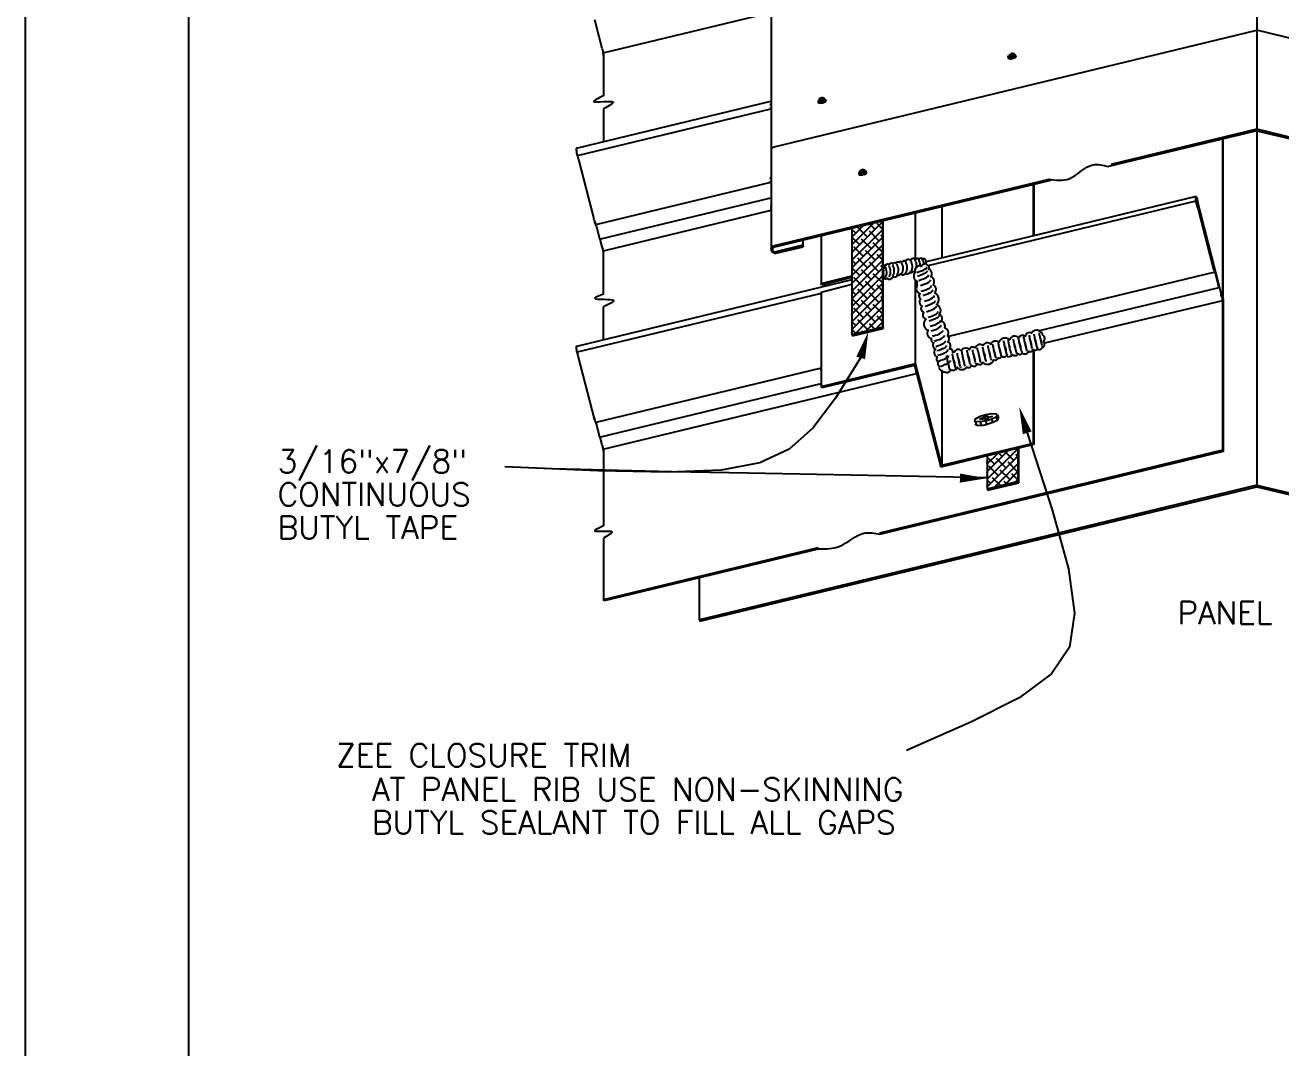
# Model space of a CAD drawing. Extents: x 119.2 to 127.7, y -26.1 to -15.1.
# Drawn here: x 119.193 to 123.515, y -20.545 to -17.023 of the extents above; entities that cross this region are included whole.
import ezdxf

# ---------------------------------------------------------------- set-up
doc = ezdxf.new("R2010")
doc.units = 0
doc.header["$LTSCALE"] = 0.5
doc.header["$MEASUREMENT"] = 0
for name, color, linetype in [('BORDER', 9, 'CONTINUOUS'), ('DIM', 4, 'CONTINUOUS'), ('DWG', 2, 'CONTINUOUS'), ('PEN2', 7, 'CONTINUOUS'), ('PEN3', 7, 'CONTINUOUS')]:
    doc.layers.add(name, color=color, linetype=linetype)
doc.styles.get("Standard").update_dxf_attribs({"font": 'romans.shx'})

msp = doc.modelspace()

# ---------------------------------------------------------------- hatches: boundary and pattern name
at = {"layer": 'DWG'}
h = msp.add_hatch(dxfattribs=at)
h.set_pattern_fill('ANSI38', color=46, scale=0.15)
h.set_pattern_definition([(45, (9.3305, 0), (-0.013258252, 0.013258252), []), (135, (9.3305, 0), (-0.0397747564, 0.013258252), [0.046875, -0.028125])])
h.paths.add_polyline_path([(122.1452, -17.6972), (122.0387, -17.7229), (122.0387, -18.0881), (122.1452, -18.0618)])
h.paths.add_polyline_path([(122.6111, -18.5935), (122.6111, -18.4804), (122.5046, -18.5062), (122.5046, -18.6198)])
h.paths.add_polyline_path([(124.3593, -18.5062), (124.2528, -18.4804), (124.2528, -18.5935), (124.3593, -18.6198)])

# ---------------------------------------------------------------- linework, layer by layer
at = {"layer": 'BORDER'}
for p, q in [((119.1927, -15.1288), (119.1927, -26.1288)), ((119.7552, -15.5663), (119.7552, -25.6913))]:
    msp.add_line(p, q, dxfattribs=at)
at = {"layer": 'DIM', "color": 5}
for points in [[(122.0951, -18.0791, 0, 0.0313, 0), (122.0687, -18.169, 0.0313, 0.0313, 0)], [(122.6144, -18.3373, 0, 0.0313, 0), (122.6419, -18.4269, 0.0313, 0.0313, 0)], [(122.5038, -18.5832, 0, 0.0313, 0), (122.4101, -18.5829, 0.0313, 0.0313, 0)]]:
    msp.add_lwpolyline(points, format="xyseb", dxfattribs=at)
for points in [[(122.0687, -18.169), (121.9816, -18.3071), (121.9044, -18.4104), (121.8226, -18.4832), (121.722, -18.53), (121.5882, -18.5551), (121.4069, -18.5629), (121.1636, -18.5578), (120.8441, -18.5443)], [(122.6419, -18.4269), (122.7275, -18.6919), (122.7836, -18.8947), (122.8052, -19.0479), (122.7875, -19.1645), (122.7256, -19.2573), (122.6147, -19.339), (122.4498, -19.4224), (122.2261, -19.5205)], [(122.5046, -18.5819), (122.0363, -18.5729), (121.6814, -18.5659), (121.4204, -18.5607), (121.234, -18.5567), (121.1026, -18.5535), (121.0068, -18.5507), (120.9271, -18.5477), (120.8441, -18.5443)]]:
    msp.add_lwpolyline(points, dxfattribs=at)
at = {"layer": 'DWG'}
for p, q in [((123.4323, -16.1305), (123.4323, -17.3868)), ((121.7606, -16.5423), (121.7606, -17.7985)), ((121.1823, -17.1183), (121.7598, -16.9788)), ((121.1793, -17.1033), (121.1538, -17.005)), ((121.7711, -17.4415), (123.4323, -17.0403)), ((125.0936, -17.4415), (123.4323, -17.0403)), ((121.1793, -17.1033), (121.1831, -17.122)), ((121.1808, -17.1115), (121.1801, -17.107)), ((121.1823, -17.1183), (121.1816, -17.1153)), ((121.1831, -17.122), (121.1823, -17.1183)), ((121.1838, -17.1243), (121.1831, -17.122)), ((121.1838, -17.1243), (121.1838, -17.2658)), ((121.1838, -17.128), (121.1838, -17.1243)), ((121.0908, -17.4468), (121.7598, -17.2848)), ((121.0938, -17.4715), (121.7598, -17.311)), ((121.1838, -17.3109), (121.1838, -17.4228)), ((123.4323, -17.3868), (122.9217, -17.5099)), ((123.4323, -17.3815), (122.9294, -17.503)), ((123.3153, -17.9628), (123.3153, -17.415)), ((123.3168, -17.9673), (123.3168, -17.4146)), ((123.4323, -17.3815), (123.4323, -17.3868)), ((123.9342, -17.5027), (123.4323, -17.3815)), ((123.4323, -17.3868), (123.94, -17.5093)), ((121.0908, -17.455), (121.0908, -17.446)), ((121.0916, -17.446), (121.0908, -17.446)), ((121.0916, -17.4573), (121.0908, -17.455)), ((121.0908, -17.455), (121.0916, -17.4573)), ((121.0916, -17.4603), (121.0916, -17.4573)), ((121.0923, -17.464), (121.0916, -17.4603)), ((121.0923, -17.464), (121.0916, -17.4603)), ((121.7621, -17.4475), (121.7606, -17.452)), ((121.7621, -17.4475), (121.7658, -17.4438)), ((121.7658, -17.4438), (121.7711, -17.4415)), ((121.0938, -17.4715), (121.0923, -17.464)), ((121.0931, -17.4678), (121.0938, -17.4715)), ((121.0976, -17.485), (121.0938, -17.4715)), ((121.0961, -17.4805), (121.0953, -17.476)), ((121.0953, -17.476), (121.0961, -17.4805)), ((121.0976, -17.485), (121.1501, -17.6898)), ((121.7598, -17.5533), (121.7598, -17.5465)), ((121.1576, -17.7093), (121.7598, -17.5638)), ((121.7598, -17.5638), (121.7598, -17.5593)), ((122.7169, -17.5543), (121.7711, -17.7828)), ((122.722, -17.5581), (121.7718, -17.7873)), ((122.6636, -17.5728), (122.6643, -17.5728)), ((122.6636, -17.7475), (122.6636, -17.5728)), ((122.6643, -17.5728), (122.6643, -17.7475)), ((121.1696, -17.7595), (121.7598, -17.617)), ((123.2231, -17.6133), (122.2941, -17.8381)), ((122.3013, -17.8508), (123.2231, -17.6283)), ((123.2231, -17.6133), (123.2223, -17.6133)), ((123.2223, -17.6133), (123.2231, -17.6133)), ((123.2223, -17.623), (123.2223, -17.6133)), ((123.2246, -17.6238), (123.2223, -17.623)), ((123.2231, -17.6133), (123.2231, -17.6163)), ((123.2231, -17.6283), (123.2231, -17.6133)), ((123.2231, -17.614), (123.2268, -17.6238)), ((123.2231, -17.6253), (123.2238, -17.6155)), ((123.2231, -17.6163), (123.2253, -17.6208)), ((123.2246, -17.6178), (123.2231, -17.6185)), ((123.2231, -17.6185), (123.2231, -17.6193)), ((123.2238, -17.6185), (123.2231, -17.6185)), ((123.2231, -17.6193), (123.2238, -17.6193)), ((123.2268, -17.6238), (123.2231, -17.6253)), ((123.2231, -17.6253), (123.2246, -17.6268)), ((123.2253, -17.6358), (123.2231, -17.6283)), ((123.2238, -17.6185), (123.2238, -17.6298)), ((123.2238, -17.6193), (123.2238, -17.6185)), ((123.2246, -17.6193), (123.2238, -17.6185)), ((123.2238, -17.6298), (123.2246, -17.6305)), ((123.2238, -17.6313), (123.2246, -17.6328)), ((123.2283, -17.6508), (123.2238, -17.6313)), ((123.2246, -17.6178), (123.3161, -17.9763)), ((123.2246, -17.6193), (123.2246, -17.6193)), ((123.2253, -17.6208), (123.2246, -17.6193)), ((123.2261, -17.623), (123.2246, -17.6238)), ((123.2246, -17.6268), (123.2268, -17.626)), ((123.2246, -17.6305), (123.2283, -17.6335)), ((123.2246, -17.6328), (123.2253, -17.6358)), ((123.2246, -17.6328), (123.2246, -17.6328)), ((123.2268, -17.6238), (123.2261, -17.623)), ((123.2268, -17.6238), (123.2276, -17.6275)), ((123.2268, -17.6238), (123.2268, -17.6238)), ((123.2283, -17.6335), (123.2268, -17.6238)), ((123.2268, -17.626), (123.2276, -17.6275)), ((123.2276, -17.6275), (123.2276, -17.6275)), ((123.2276, -17.6275), (123.2283, -17.6523)), ((121.7598, -17.6613), (121.1823, -17.8008)), ((121.7598, -17.6455), (121.7598, -17.6493)), ((121.7598, -17.6538), (121.7598, -17.6613)), ((122.2578, -17.8292), (122.2578, -17.671)), ((122.3486, -17.6493), (122.3486, -17.824)), ((123.2253, -17.6358), (123.2253, -17.6358)), ((123.2253, -17.6395), (123.2268, -17.644)), ((123.2268, -17.6433), (123.2253, -17.6395)), ((123.2261, -17.6395), (123.2253, -17.6395)), ((123.2261, -17.6395), (123.2261, -17.6395)), ((123.2298, -17.644), (123.2268, -17.6425)), ((123.2268, -17.644), (123.2831, -17.8638)), ((123.2276, -17.6478), (123.2283, -17.6508)), ((123.2298, -17.6463), (123.2283, -17.6463)), ((123.2291, -17.6403), (123.2291, -17.6418)), ((123.2291, -17.6418), (123.2291, -17.6403)), ((123.2291, -17.6403), (123.2313, -17.647)), ((123.2298, -17.641), (123.2291, -17.6418)), ((123.2291, -17.6418), (123.2321, -17.6538)), ((123.2291, -17.6493), (123.2306, -17.6485)), ((123.2313, -17.6515), (123.2291, -17.6515)), ((123.2291, -17.6523), (123.2321, -17.6538)), ((123.2298, -17.6463), (123.2298, -17.641)), ((123.2298, -17.6418), (123.2321, -17.6523)), ((123.2306, -17.6433), (123.2298, -17.6418)), ((123.2313, -17.6455), (123.2298, -17.6463)), ((123.2306, -17.6478), (123.2306, -17.6433)), ((123.2313, -17.647), (123.2306, -17.6478)), ((123.2313, -17.6508), (123.2313, -17.6455)), ((123.2321, -17.6485), (123.2313, -17.6508)), ((123.2321, -17.6523), (123.2321, -17.6485)), ((121.1516, -17.6935), (121.1501, -17.6898)), ((121.1516, -17.6935), (121.1531, -17.698)), ((121.1531, -17.698), (121.1531, -17.7003)), ((121.1568, -17.7063), (121.1531, -17.7003)), ((121.1576, -17.7093), (121.1538, -17.701)), ((121.1561, -17.7055), (121.1568, -17.7063)), ((121.1568, -17.7063), (121.1568, -17.7078)), ((121.1598, -17.7168), (121.1576, -17.7093)), ((121.1583, -17.7115), (121.1576, -17.7093)), ((121.1591, -17.7145), (121.1583, -17.7115)), ((121.1598, -17.7168), (121.1696, -17.7588)), ((121.1696, -17.7588), (121.1696, -17.7595)), ((121.1793, -17.7858), (121.1726, -17.7603)), ((121.8693, -17.7648), (121.8693, -17.7805)), ((121.8708, -17.7858), (121.8708, -17.7648)), ((121.9331, -17.749), (121.9331, -17.9125)), ((121.1831, -17.8045), (121.1793, -17.7858)), ((121.1801, -17.7895), (121.1808, -17.7933)), ((121.1823, -17.8008), (121.1831, -17.8045)), ((121.1838, -17.8068), (121.1831, -17.8045)), ((121.1838, -17.9492), (121.1838, -17.8068)), ((121.7606, -17.7933), (121.7621, -17.7888)), ((121.7606, -17.7985), (121.7628, -17.803)), ((121.7621, -17.7888), (121.7658, -17.785)), ((121.7628, -17.803), (121.7673, -17.8068)), ((121.7658, -17.785), (121.7711, -17.7828)), ((121.7681, -17.7843), (121.7658, -17.785)), ((121.7681, -17.7895), (121.7658, -17.7933)), ((121.7658, -17.7933), (121.7658, -17.7978)), ((121.7658, -17.7978), (121.7681, -17.8015)), ((121.7681, -17.8015), (121.7658, -17.7978)), ((121.7718, -17.8083), (121.7673, -17.8068)), ((121.7718, -17.7873), (121.7681, -17.7895)), ((121.7681, -17.8015), (121.7718, -17.803)), ((121.7718, -17.803), (121.7763, -17.8038)), ((121.7718, -17.8083), (121.7771, -17.8083)), ((121.7718, -17.8083), (121.7771, -17.8083)), ((121.8693, -17.7805), (121.7763, -17.8038)), ((121.7771, -17.8083), (121.8708, -17.7858)), ((121.8693, -17.7805), (121.8708, -17.7858)), ((123.2681, -17.7925), (123.2651, -17.791)), ((123.2673, -17.7888), (123.2681, -17.7925)), ((123.2673, -17.7888), (123.2673, -17.7888)), ((123.2681, -17.791), (123.2681, -17.7925)), ((123.2681, -17.7933), (123.2681, -17.791)), ((123.2681, -17.7925), (123.2823, -17.8548)), ((121.9331, -17.9125), (122.0387, -17.8865)), ((122.0387, -17.8923), (121.9346, -17.9178)), ((122.1467, -17.8738), (122.1467, -17.8738)), ((123.2883, -17.8735), (122.3706, -18.0956)), ((123.2816, -17.854), (123.2816, -17.854)), ((123.2816, -17.854), (123.2853, -17.8683)), ((123.2823, -17.8548), (123.2816, -17.854)), ((123.2816, -17.8578), (123.2823, -17.8593)), ((123.2823, -17.8548), (123.2823, -17.8548)), ((123.2823, -17.8593), (123.2876, -17.8728)), ((123.2831, -17.8608), (123.2838, -17.866)), ((123.2831, -17.8608), (123.2831, -17.8608)), ((123.2838, -17.863), (123.2831, -17.8608)), ((123.2838, -17.8638), (123.2838, -17.863)), ((123.2868, -17.8683), (123.2838, -17.8638)), ((123.2838, -17.866), (123.2861, -17.8683)), ((123.2861, -17.8683), (123.2868, -17.8683)), ((123.2868, -17.869), (123.2861, -17.869)), ((123.2868, -17.869), (123.2868, -17.8683)), ((123.2876, -17.8705), (123.2906, -17.8818)), ((123.2876, -17.8705), (123.2876, -17.8705)), ((123.2883, -17.8728), (123.2876, -17.8705)), ((123.2876, -17.8728), (123.2883, -17.8735)), ((123.2883, -17.875), (123.2883, -17.8728)), ((123.2891, -17.8773), (123.2883, -17.875)), ((123.2898, -17.8795), (123.2913, -17.8848)), ((123.2906, -17.8818), (123.2913, -17.8855)), ((123.2913, -17.8848), (123.3011, -17.9275)), ((123.2913, -17.8855), (123.2913, -17.8848)), ((122.0387, -17.8999), (121.0908, -18.1293)), ((121.9346, -17.9178), (121.9331, -17.9125)), ((121.9331, -17.9425), (122.0387, -17.9153)), ((122.2578, -18.1885), (122.2578, -17.9019)), ((123.3011, -17.9275), (122.6837, -18.0761)), ((123.3003, -17.9268), (123.3011, -17.9275)), ((123.3011, -17.9275), (123.3003, -17.9268)), ((121.9323, -17.947), (121.0931, -18.1495)), ((121.9323, -17.9515), (121.9323, -17.947)), ((121.9331, -17.9425), (121.9331, -18.2673)), ((123.3146, -17.9718), (122.701, -18.1177)), ((123.3101, -17.9478), (123.3138, -17.9605)), ((123.3101, -17.9493), (123.3101, -17.9478)), ((123.3101, -17.9493), (123.3101, -17.9493)), ((123.3101, -17.953), (123.3101, -17.9493)), ((123.3101, -17.953), (123.3116, -17.956)), ((123.3153, -17.9658), (123.3101, -17.953)), ((123.3116, -17.9515), (123.3116, -17.956)), ((123.3116, -17.953), (123.3116, -17.9515)), ((123.3153, -17.9733), (123.3116, -17.953)), ((123.3123, -17.9545), (123.3116, -17.9575)), ((123.3116, -17.956), (123.3146, -17.9695)), ((123.3116, -17.956), (123.3123, -17.9568)), ((123.3123, -17.9568), (123.3123, -17.9545)), ((123.3123, -17.9613), (123.3146, -17.9613)), ((123.3131, -17.9605), (123.3138, -17.9605)), ((123.3131, -17.965), (123.3153, -17.9628)), ((123.3138, -17.9598), (123.3161, -17.9673)), ((123.3138, -17.9605), (123.3138, -17.9598)), ((123.3138, -17.9605), (123.3138, -17.9635)), ((123.3146, -17.9613), (123.3138, -17.965)), ((123.3138, -17.9635), (123.3146, -17.9635)), ((123.3138, -17.965), (123.3153, -17.9658)), ((123.3138, -17.965), (123.3138, -17.965)), ((123.3146, -17.9613), (123.3146, -17.9613)), ((123.3146, -17.9635), (123.3146, -17.9658)), ((123.3153, -17.9658), (123.3146, -17.9673)), ((123.3146, -17.9658), (123.3153, -17.9658)), ((123.3168, -17.9673), (123.3146, -17.968)), ((123.3146, -17.9673), (123.3161, -17.9673)), ((123.3146, -17.9695), (123.3161, -17.968)), ((123.3146, -17.968), (123.3146, -17.9695)), ((123.3161, -17.968), (123.3146, -17.968)), ((123.3146, -17.9695), (123.3146, -17.9718)), ((123.3146, -17.9695), (123.3146, -17.9695)), ((123.3153, -18.4855), (123.3153, -17.9733)), ((123.3153, -17.9748), (123.3153, -17.9778)), ((123.3161, -17.968), (123.3168, -17.9673)), ((123.3161, -17.968), (123.3168, -17.9673)), ((123.3161, -17.9673), (123.3161, -17.968)), ((123.3161, -17.9673), (123.3161, -17.968)), ((123.3161, -17.968), (123.3161, -17.968)), ((123.3161, -17.9763), (123.3161, -17.9793)), ((123.3161, -17.9793), (123.3168, -17.9815)), ((123.3168, -17.9673), (123.3168, -18.4908)), ((121.1838, -18.1053), (121.1838, -17.9927)), ((123.3161, -17.9815), (123.3168, -17.9815)), ((123.3168, -17.983), (123.3161, -17.983)), ((123.3168, -17.9815), (123.3168, -17.983)), ((121.0908, -18.1375), (121.0908, -18.1285)), ((121.0916, -18.1285), (121.0908, -18.1285)), ((121.0916, -18.1398), (121.0908, -18.1375)), ((121.0916, -18.1398), (121.0908, -18.1375)), ((121.0916, -18.1428), (121.0916, -18.1398)), ((121.0916, -18.1428), (121.0916, -18.1398)), ((121.0923, -18.1458), (121.0916, -18.1428)), ((121.0923, -18.1458), (121.0916, -18.1428)), ((121.0931, -18.1495), (121.0923, -18.1458)), ((121.0931, -18.1495), (121.0938, -18.154)), ((121.0931, -18.1495), (121.0938, -18.154)), ((121.0961, -18.163), (121.0931, -18.1495)), ((121.0938, -18.154), (121.0953, -18.1585)), ((122.6636, -18.4623), (122.6636, -18.1383)), ((122.6643, -18.1435), (122.6643, -18.4675)), ((121.0976, -18.1668), (121.0961, -18.163)), ((121.1523, -18.3783), (121.0976, -18.1668)), ((121.9331, -18.2673), (122.2578, -18.1885)), ((122.2541, -18.1945), (121.9346, -18.2718)), ((122.2541, -18.1945), (122.3448, -18.5448)), ((122.3486, -18.538), (122.2578, -18.1885)), ((121.9323, -18.2043), (121.1576, -18.3918)), ((121.1823, -18.4833), (122.2608, -18.223)), ((122.3486, -18.214), (122.3486, -18.538)), ((121.1696, -18.442), (121.9323, -18.2575)), ((121.1576, -18.3918), (121.1501, -18.3723)), ((121.1516, -18.3753), (121.1523, -18.3783)), ((121.1523, -18.3783), (121.1531, -18.3805)), ((121.1531, -18.382), (121.1531, -18.3805)), ((121.1561, -18.388), (121.1568, -18.3888)), ((121.1568, -18.3888), (121.1576, -18.3918)), ((121.1568, -18.3903), (121.1568, -18.3888)), ((121.1583, -18.394), (121.1568, -18.3903)), ((121.1576, -18.3918), (121.1598, -18.3993)), ((121.1583, -18.394), (121.1598, -18.3993)), ((121.1591, -18.397), (121.1583, -18.394)), ((121.1598, -18.3993), (121.1696, -18.4413)), ((121.1696, -18.4413), (121.1696, -18.442)), ((121.1696, -18.442), (121.1696, -18.4413)), ((121.1793, -18.4683), (121.1726, -18.442)), ((121.1793, -18.4683), (121.1823, -18.4833)), ((121.1816, -18.4795), (121.1808, -18.4758)), ((121.1838, -18.4893), (121.1823, -18.4833)), ((121.1831, -18.4863), (121.1838, -18.4893)), ((121.1838, -18.4893), (121.1838, -18.7471)), ((121.1838, -18.4915), (121.1838, -18.4893)), ((123.3168, -18.4908), (122.1332, -18.7765)), ((122.1347, -18.7709), (123.3153, -18.4855)), ((122.6643, -18.4675), (122.3448, -18.5448)), ((122.3486, -18.538), (122.6636, -18.4623)), ((122.3448, -18.5448), (122.3448, -18.523)), ((121.1838, -18.7909), (121.1838, -19.0008)), ((121.1838, -19.0008), (121.9234, -18.822)), ((121.9269, -18.8263), (121.1853, -19.0053)), ((121.1853, -19.0053), (121.1838, -19.0008))]:
    msp.add_line(p, q, dxfattribs=at)
at = {"layer": 'DWG', "color": 46}
for p, q in [((122.5873, -17.1212), (122.5768, -17.1324)), ((122.5768, -17.1324), (122.5791, -17.1272)), ((122.5768, -17.1324), (122.5806, -17.1339)), ((122.5783, -17.1332), (122.5768, -17.1324)), ((122.5768, -17.1324), (122.5783, -17.1332)), ((122.5776, -17.1377), (122.5768, -17.1324)), ((122.5783, -17.1384), (122.5776, -17.1377)), ((122.5858, -17.1242), (122.5783, -17.1332)), ((122.5791, -17.1272), (122.5783, -17.1332)), ((122.5783, -17.1332), (122.5783, -17.1384)), ((122.5783, -17.1332), (122.5806, -17.1339)), ((122.5813, -17.1392), (122.5783, -17.1384)), ((122.5828, -17.1234), (122.5791, -17.1272)), ((122.5791, -17.1272), (122.5798, -17.1287)), ((122.5828, -17.1242), (122.5798, -17.1264)), ((122.5798, -17.1287), (122.5828, -17.1242)), ((122.5798, -17.1264), (122.5798, -17.1264)), ((122.5798, -17.1287), (122.5806, -17.1339)), ((122.5843, -17.1287), (122.5798, -17.1287)), ((122.5806, -17.1339), (122.5813, -17.1287)), ((122.5806, -17.1339), (122.5813, -17.1392)), ((122.5806, -17.1339), (122.5843, -17.1339)), ((122.5813, -17.1287), (122.5843, -17.1287)), ((122.5813, -17.1392), (122.5858, -17.1392)), ((122.5858, -17.1392), (122.5813, -17.1392)), ((122.5926, -17.1219), (122.5828, -17.1234)), ((122.5828, -17.1234), (122.5828, -17.1242)), ((122.5828, -17.1242), (122.5971, -17.1242)), ((122.5828, -17.1242), (122.5843, -17.1287)), ((122.5873, -17.1242), (122.5828, -17.1242)), ((122.5881, -17.1279), (122.5843, -17.1287)), ((122.5843, -17.1287), (122.5881, -17.1279)), ((122.5843, -17.1287), (122.5843, -17.1339)), ((122.5843, -17.1339), (122.5896, -17.1324)), ((122.5858, -17.1392), (122.5843, -17.1339)), ((122.5843, -17.1339), (122.5858, -17.1392)), ((122.5873, -17.1212), (122.5858, -17.1242)), ((122.5858, -17.1392), (122.6001, -17.1347)), ((122.5896, -17.1204), (122.5873, -17.1212)), ((122.5873, -17.1212), (122.5896, -17.1204)), ((122.5911, -17.1204), (122.5873, -17.1212)), ((122.5896, -17.1204), (122.5873, -17.1212)), ((122.5873, -17.1242), (122.5873, -17.1212)), ((122.5873, -17.1212), (122.6038, -17.1309)), ((122.5911, -17.1227), (122.5873, -17.1212)), ((122.5873, -17.1212), (122.5911, -17.1227)), ((122.5873, -17.1212), (122.5926, -17.1212)), ((122.5926, -17.1219), (122.5873, -17.1212)), ((122.5881, -17.1279), (122.5873, -17.1242)), ((122.5918, -17.1264), (122.5881, -17.1279)), ((122.5918, -17.1264), (122.5881, -17.1279)), ((122.5881, -17.1279), (122.5956, -17.1362)), ((122.5896, -17.1204), (122.5896, -17.1204)), ((122.5911, -17.1204), (122.5896, -17.1204)), ((122.5896, -17.1234), (122.5911, -17.1227)), ((122.5918, -17.1264), (122.5896, -17.1234)), ((122.5941, -17.1317), (122.5896, -17.1324)), ((122.5896, -17.1324), (122.5941, -17.1317)), ((122.5896, -17.1324), (122.5903, -17.1377)), ((122.5903, -17.1377), (122.5956, -17.1362)), ((122.5911, -17.1204), (122.5911, -17.1204)), ((122.5926, -17.1212), (122.5911, -17.1204)), ((122.5926, -17.1212), (122.5911, -17.1204)), ((122.5911, -17.1227), (122.5948, -17.1257)), ((122.5948, -17.1257), (122.5918, -17.1264)), ((122.5948, -17.1257), (122.5918, -17.1264)), ((122.6001, -17.1347), (122.5918, -17.1264)), ((122.5926, -17.1219), (122.5926, -17.1212)), ((122.5971, -17.1219), (122.5926, -17.1212)), ((122.5926, -17.1212), (122.5978, -17.1227)), ((122.5971, -17.1242), (122.5926, -17.1219)), ((122.5948, -17.1219), (122.5926, -17.1219)), ((122.5941, -17.1317), (122.5978, -17.1294)), ((122.5956, -17.1362), (122.5941, -17.1317)), ((122.5971, -17.1219), (122.5948, -17.1219)), ((122.5971, -17.1242), (122.5948, -17.1257)), ((122.5978, -17.1294), (122.5948, -17.1257)), ((122.5971, -17.1219), (122.6016, -17.1264)), ((122.5978, -17.1227), (122.5971, -17.1219)), ((122.5978, -17.1227), (122.5971, -17.1242)), ((122.6008, -17.1279), (122.5978, -17.1227)), ((122.5978, -17.1294), (122.6008, -17.1279)), ((122.6038, -17.1309), (122.5978, -17.1294)), ((122.6001, -17.1347), (122.6031, -17.1324)), ((122.6038, -17.1309), (122.6008, -17.1279)), ((122.6016, -17.1264), (122.6031, -17.1324)), ((122.6031, -17.1324), (122.6038, -17.1309)), ((121.9256, -17.2788), (121.9233, -17.2848)), ((121.9233, -17.2848), (121.9248, -17.2803)), ((121.9241, -17.2863), (121.9233, -17.2848)), ((121.9233, -17.29), (121.9233, -17.2848)), ((121.9256, -17.281), (121.9241, -17.2863)), ((121.9256, -17.281), (121.9241, -17.2863)), ((121.9241, -17.2863), (121.9241, -17.2915)), ((121.9241, -17.2863), (121.9308, -17.2863)), ((121.9331, -17.2743), (121.9248, -17.2803)), ((121.9248, -17.2803), (121.9256, -17.281)), ((121.9248, -17.2803), (121.9256, -17.281)), ((121.9256, -17.281), (121.9331, -17.2743)), ((121.9286, -17.2758), (121.9256, -17.2788)), ((121.9256, -17.2788), (121.9256, -17.2788)), ((121.9308, -17.281), (121.9256, -17.281)), ((121.9263, -17.2863), (121.9271, -17.2915)), ((121.9278, -17.281), (121.9301, -17.2773)), ((121.9353, -17.2735), (121.9286, -17.2758)), ((121.9383, -17.2743), (121.9286, -17.2758)), ((121.9286, -17.2765), (121.9286, -17.2758)), ((121.9286, -17.2758), (121.9286, -17.2765)), ((121.9286, -17.2758), (121.9286, -17.2765)), ((121.9286, -17.2765), (121.9301, -17.2773)), ((121.9301, -17.275), (121.9368, -17.275)), ((121.9301, -17.275), (121.9301, -17.275)), ((121.9376, -17.2795), (121.9301, -17.275)), ((121.9301, -17.2773), (121.9316, -17.2765)), ((121.9301, -17.2773), (121.9316, -17.2765)), ((121.9316, -17.2765), (121.9308, -17.281)), ((121.9338, -17.2765), (121.9308, -17.281)), ((121.9308, -17.281), (121.9346, -17.2803)), ((121.9308, -17.281), (121.9308, -17.2863)), ((121.9308, -17.2863), (121.9353, -17.2855)), ((121.9308, -17.2863), (121.9316, -17.2915)), ((121.9316, -17.2743), (121.9331, -17.2743)), ((121.9383, -17.2743), (121.9316, -17.2743)), ((121.9316, -17.2765), (121.9338, -17.2765)), ((121.9346, -17.2803), (121.9316, -17.2915)), ((121.9331, -17.2743), (121.9338, -17.2735)), ((121.9331, -17.2743), (121.9383, -17.2735)), ((121.9338, -17.2765), (121.9331, -17.2743)), ((121.9331, -17.2743), (121.9368, -17.275)), ((121.9413, -17.278), (121.9331, -17.2743)), ((121.9338, -17.2735), (121.9353, -17.2735)), ((121.9338, -17.2735), (121.9353, -17.2735)), ((121.9383, -17.2735), (121.9338, -17.2735)), ((121.9346, -17.2803), (121.9338, -17.2765)), ((121.9353, -17.2735), (121.9391, -17.2743)), ((121.9353, -17.2735), (121.9353, -17.2735)), ((121.9376, -17.2795), (121.9353, -17.2758)), ((121.9353, -17.2855), (121.9443, -17.2825)), ((121.9368, -17.2908), (121.9353, -17.2855)), ((121.9368, -17.2735), (121.9383, -17.2735)), ((121.9368, -17.2735), (121.9368, -17.2735)), ((121.9368, -17.275), (121.9368, -17.2735)), ((121.9383, -17.2743), (121.9368, -17.275)), ((121.9368, -17.275), (121.9413, -17.278)), ((121.9421, -17.2893), (121.9368, -17.2908)), ((121.9368, -17.2908), (121.9421, -17.2893)), ((121.9376, -17.2795), (121.9383, -17.2743)), ((121.9413, -17.278), (121.9376, -17.2795)), ((121.9398, -17.284), (121.9376, -17.2795)), ((121.9383, -17.2735), (121.9383, -17.2743)), ((121.9383, -17.2735), (121.9428, -17.275)), ((121.9436, -17.2758), (121.9383, -17.2735)), ((121.9428, -17.2765), (121.9383, -17.2743)), ((121.9391, -17.2743), (121.9391, -17.2743)), ((121.9421, -17.2893), (121.9398, -17.284)), ((121.9428, -17.275), (121.9413, -17.278)), ((121.9413, -17.278), (121.9443, -17.2825)), ((121.9503, -17.284), (121.9413, -17.278)), ((121.9458, -17.287), (121.9421, -17.2893)), ((121.9428, -17.275), (121.9428, -17.2765)), ((121.9473, -17.2788), (121.9428, -17.275)), ((121.9436, -17.2758), (121.9428, -17.2765)), ((121.9428, -17.2765), (121.9436, -17.2758)), ((121.9428, -17.2765), (121.9503, -17.284)), ((121.9466, -17.278), (121.9436, -17.2758)), ((121.9443, -17.2825), (121.9473, -17.2795)), ((121.9443, -17.2825), (121.9458, -17.287)), ((121.9488, -17.2855), (121.9458, -17.287)), ((121.9458, -17.287), (121.9488, -17.2855)), ((121.9473, -17.2795), (121.9466, -17.278)), ((121.9466, -17.2803), (121.9473, -17.2788)), ((121.9473, -17.2788), (121.9466, -17.2803)), ((121.9466, -17.2803), (121.9488, -17.2855)), ((121.9503, -17.284), (121.9473, -17.2788)), ((121.9241, -17.2915), (121.9233, -17.29)), ((121.9316, -17.2915), (121.9241, -17.2915)), ((121.9316, -17.2915), (121.9368, -17.2908)), ((123.4323, -17.3868), (123.4323, -18.6123)), ((122.0628, -17.5323), (122.0696, -17.524)), ((122.0643, -17.5278), (122.0628, -17.5323)), ((122.0628, -17.5323), (122.0628, -17.5375)), ((122.0636, -17.5338), (122.0628, -17.5323)), ((122.0628, -17.5323), (122.0636, -17.5338)), ((122.0628, -17.5375), (122.0643, -17.539)), ((122.0651, -17.5285), (122.0636, -17.5338)), ((122.0651, -17.5285), (122.0636, -17.5338)), ((122.0636, -17.5338), (122.0643, -17.539)), ((122.0636, -17.5338), (122.0703, -17.5338)), ((122.0651, -17.5263), (122.0643, -17.5278)), ((122.0643, -17.5278), (122.0643, -17.5278)), ((122.0643, -17.5278), (122.0651, -17.5285)), ((122.0711, -17.539), (122.0643, -17.539)), ((122.0651, -17.5263), (122.0688, -17.5233)), ((122.0651, -17.5285), (122.0688, -17.524)), ((122.0651, -17.5263), (122.0651, -17.5263)), ((122.0658, -17.5263), (122.0651, -17.5263)), ((122.0673, -17.5285), (122.0651, -17.5285)), ((122.0703, -17.5285), (122.0651, -17.5285)), ((122.0786, -17.521), (122.0658, -17.5263)), ((122.0666, -17.5338), (122.0673, -17.5285)), ((122.0666, -17.539), (122.0666, -17.5338)), ((122.0681, -17.524), (122.0733, -17.5218)), ((122.0688, -17.524), (122.0681, -17.524)), ((122.0681, -17.524), (122.0733, -17.524)), ((122.0688, -17.5233), (122.0756, -17.521)), ((122.0688, -17.524), (122.0808, -17.5255)), ((122.0696, -17.524), (122.0688, -17.524)), ((122.0771, -17.521), (122.0696, -17.5225)), ((122.0696, -17.524), (122.0733, -17.5218)), ((122.0696, -17.5225), (122.0696, -17.524)), ((122.0711, -17.524), (122.0703, -17.5285)), ((122.0703, -17.5285), (122.0778, -17.527)), ((122.0703, -17.5338), (122.0703, -17.5285)), ((122.0748, -17.533), (122.0703, -17.5338)), ((122.0748, -17.533), (122.0703, -17.5338)), ((122.0703, -17.5338), (122.0711, -17.539)), ((122.0703, -17.5338), (122.0711, -17.539)), ((122.0711, -17.5218), (122.0733, -17.521)), ((122.0778, -17.5218), (122.0711, -17.5218)), ((122.0711, -17.539), (122.0763, -17.5383)), ((122.0733, -17.521), (122.0733, -17.524)), ((122.0778, -17.521), (122.0733, -17.521)), ((122.0733, -17.5218), (122.0786, -17.521)), ((122.0733, -17.521), (122.0786, -17.521)), ((122.0733, -17.5218), (122.0876, -17.5263)), ((122.0733, -17.5218), (122.0771, -17.5225)), ((122.0733, -17.524), (122.0733, -17.5218)), ((122.0733, -17.524), (122.0741, -17.5278)), ((122.0741, -17.5278), (122.0748, -17.533)), ((122.0801, -17.5315), (122.0748, -17.533)), ((122.0763, -17.5383), (122.0748, -17.533)), ((122.0756, -17.521), (122.0771, -17.521)), ((122.0778, -17.527), (122.0756, -17.5233)), ((122.0816, -17.5368), (122.0763, -17.5383)), ((122.0771, -17.5225), (122.0778, -17.5218)), ((122.0771, -17.5225), (122.0778, -17.5218)), ((122.0868, -17.5255), (122.0771, -17.5225)), ((122.0778, -17.521), (122.0778, -17.521)), ((122.0808, -17.5218), (122.0778, -17.521)), ((122.0778, -17.521), (122.0831, -17.5225)), ((122.0786, -17.521), (122.0778, -17.521)), ((122.0778, -17.5218), (122.0831, -17.524)), ((122.0778, -17.527), (122.0801, -17.5315)), ((122.0861, -17.5345), (122.0778, -17.527)), ((122.0786, -17.521), (122.0808, -17.5218)), ((122.0831, -17.5233), (122.0786, -17.521)), ((122.0801, -17.5315), (122.0838, -17.53)), ((122.0801, -17.5315), (122.0816, -17.5368)), ((122.0808, -17.5218), (122.0808, -17.5218)), ((122.0831, -17.5225), (122.0808, -17.5218)), ((122.0808, -17.5218), (122.0831, -17.5225)), ((122.0808, -17.5255), (122.0831, -17.524)), ((122.0838, -17.53), (122.0808, -17.5255)), ((122.0808, -17.5255), (122.0883, -17.533)), ((122.0816, -17.5368), (122.0861, -17.5345)), ((122.0831, -17.524), (122.0831, -17.5225)), ((122.0861, -17.5255), (122.0831, -17.5233)), ((122.0831, -17.524), (122.0876, -17.5263)), ((122.0868, -17.5278), (122.0838, -17.53)), ((122.0876, -17.5263), (122.0861, -17.5255)), ((122.0868, -17.5278), (122.0861, -17.5345)), ((122.0861, -17.5345), (122.0883, -17.533)), ((122.0868, -17.5255), (122.0868, -17.5255)), ((122.0876, -17.527), (122.0868, -17.5255)), ((122.0876, -17.5263), (122.0868, -17.5278)), ((122.0883, -17.533), (122.0868, -17.5278)), ((122.0876, -17.5263), (122.0876, -17.527)), ((122.0876, -17.5263), (122.0876, -17.5263)), ((122.0898, -17.5315), (122.0876, -17.5263)), ((122.0883, -17.533), (122.0898, -17.5315)), ((122.1452, -18.0618), (122.1452, -17.6972)), ((122.1467, -18.0671), (122.1467, -17.6969)), ((122.0387, -17.7229), (122.0387, -18.0881)), ((122.2624, -17.8746), (122.2706, -17.8716)), ((122.2638, -17.8878), (122.2721, -17.8855)), ((122.2706, -17.8716), (122.2781, -17.8694)), ((122.2796, -17.8825), (122.2721, -17.8855)), ((122.2781, -17.8694), (122.2849, -17.8664)), ((122.2863, -17.8795), (122.2796, -17.8825)), ((122.2845, -17.897), (122.2913, -17.894)), ((122.2849, -17.8664), (122.2901, -17.8634)), ((122.2916, -17.8765), (122.2863, -17.8795)), ((122.2901, -17.8634), (122.2939, -17.8604)), ((122.2913, -17.894), (122.2965, -17.891)), ((122.2916, -17.8765), (122.2953, -17.8735)), ((122.2939, -17.8604), (122.2961, -17.8574)), ((122.2953, -17.8735), (122.2983, -17.8713)), ((122.2961, -17.8574), (122.2969, -17.8551)), ((122.2965, -17.891), (122.3003, -17.888)), ((122.2983, -17.8713), (122.2983, -17.869)), ((122.3003, -17.888), (122.3025, -17.885)), ((122.3025, -17.885), (122.3033, -17.8828)), ((122.2688, -17.9023), (122.277, -17.8993)), ((122.2752, -17.9193), (122.2834, -17.9163)), ((122.277, -17.8993), (122.2845, -17.897)), ((122.2773, -17.9395), (122.2856, -17.9365)), ((122.2834, -17.9163), (122.2909, -17.9141)), ((122.2856, -17.9365), (122.2931, -17.9343)), ((122.2909, -17.9141), (122.2977, -17.9111)), ((122.2931, -17.9343), (122.2998, -17.9313)), ((122.2977, -17.9111), (122.3029, -17.9081)), ((122.2998, -17.9313), (122.3051, -17.9283)), ((122.3029, -17.9081), (122.3067, -17.9051)), ((122.3051, -17.9283), (122.3088, -17.9253)), ((122.3067, -17.9051), (122.3089, -17.9021)), ((122.3088, -17.9253), (122.3111, -17.9223)), ((122.3089, -17.9021), (122.3097, -17.8998)), ((122.3111, -17.9223), (122.3118, -17.92)), ((122.3152, -17.9391), (122.3175, -17.9361)), ((122.3175, -17.9361), (122.3182, -17.9339)), ((122.2837, -17.9534), (122.292, -17.9504)), ((122.288, -17.9736), (122.2962, -17.9706)), ((122.292, -17.9504), (122.2995, -17.9481)), ((122.2962, -17.9706), (122.3037, -17.9683)), ((122.2995, -17.9481), (122.3062, -17.9451)), ((122.3037, -17.9683), (122.3105, -17.9653)), ((122.3062, -17.9451), (122.3115, -17.9421)), ((122.3066, -17.9853), (122.3186, -17.9793)), ((122.3105, -17.9653), (122.3157, -17.9623)), ((122.3115, -17.9421), (122.3152, -17.9391)), ((122.3157, -17.9623), (122.3195, -17.9593)), ((122.3186, -17.9793), (122.3223, -17.977)), ((122.3195, -17.9593), (122.3217, -17.9563)), ((122.3217, -17.9563), (122.3225, -17.9541)), ((122.3223, -17.977), (122.3246, -17.974)), ((122.3246, -17.974), (122.3253, -17.9718)), ((122.0387, -18.0191), (122.0387, -18.0176)), ((122.2908, -17.9905), (122.2991, -17.9883)), ((122.2954, -18.0098), (122.3037, -18.0068)), ((122.2991, -17.9883), (122.3066, -17.9853)), ((122.3037, -18.0068), (122.3112, -18.0045)), ((122.309, -18.0259), (122.3165, -18.0237)), ((122.3112, -18.0045), (122.3179, -18.0015)), ((122.3165, -18.0237), (122.3233, -18.0207)), ((122.3179, -18.0015), (122.3232, -17.9985)), ((122.3232, -17.9985), (122.3269, -17.9955)), ((122.3233, -18.0207), (122.3285, -18.0177)), ((122.3269, -17.9955), (122.3292, -17.9925)), ((122.3285, -18.0177), (122.3323, -18.0147)), ((122.3292, -17.9925), (122.3299, -17.9903)), ((122.3323, -18.0147), (122.3345, -18.0117)), ((122.3345, -18.0117), (122.3353, -18.0094)), ((122.3388, -18.0228), (122.3381, -18.0258)), ((122.0387, -18.0881), (122.1452, -18.0618)), ((122.0402, -18.0926), (122.1467, -18.0671)), ((122.1452, -18.0611), (122.1452, -18.0603)), ((122.1452, -18.0618), (122.1467, -18.0671)), ((122.3008, -18.0289), (122.309, -18.0259)), ((122.3118, -18.04), (122.3043, -18.0423)), ((122.3082, -18.0598), (122.3165, -18.0568)), ((122.3193, -18.037), (122.3118, -18.04)), ((122.3165, -18.0568), (122.324, -18.0545)), ((122.3261, -18.034), (122.3193, -18.037)), ((122.324, -18.0545), (122.3307, -18.0515)), ((122.3261, -18.034), (122.3313, -18.031)), ((122.3272, -18.0705), (122.3339, -18.0675)), ((122.3307, -18.0515), (122.336, -18.0485)), ((122.3313, -18.031), (122.3358, -18.028)), ((122.3339, -18.0675), (122.3392, -18.0645)), ((122.3358, -18.028), (122.3381, -18.0258)), ((122.336, -18.0485), (122.3397, -18.0455)), ((122.3392, -18.0645), (122.3429, -18.0615)), ((122.3397, -18.0455), (122.342, -18.0425)), ((122.342, -18.0425), (122.3427, -18.0403)), ((122.3429, -18.0615), (122.3452, -18.0585)), ((122.3452, -18.0585), (122.3459, -18.0563)), ((122.0387, -18.0753), (122.0387, -18.0768)), ((122.0387, -18.0813), (122.0387, -18.0798)), ((122.0387, -18.0858), (122.0387, -18.0881)), ((122.0387, -18.0858), (122.0387, -18.0873)), ((122.0387, -18.0881), (122.0402, -18.0926)), ((122.3114, -18.0758), (122.3197, -18.0728)), ((122.3171, -18.094), (122.3253, -18.091)), ((122.3186, -18.094), (122.3178, -18.091)), ((122.3197, -18.0728), (122.3272, -18.0705)), ((122.3216, -18.1075), (122.3223, -18.1105)), ((122.3231, -18.1109), (122.3314, -18.1079)), ((122.3253, -18.091), (122.3328, -18.0888)), ((122.3314, -18.1079), (122.3389, -18.1056)), ((122.3328, -18.0888), (122.3396, -18.0858)), ((122.3389, -18.1056), (122.3456, -18.1026)), ((122.3396, -18.0858), (122.3448, -18.0828)), ((122.3448, -18.0828), (122.3486, -18.0798)), ((122.3456, -18.1026), (122.3509, -18.0996)), ((122.3486, -18.0798), (122.3516, -18.0768)), ((122.3509, -18.0996), (122.3546, -18.0966)), ((122.3523, -18.0745), (122.3516, -18.0768)), ((122.3546, -18.0966), (122.3569, -18.0936)), ((122.3569, -18.0936), (122.3576, -18.0914)), ((122.3611, -18.1117), (122.3619, -18.1095)), ((122.5619, -18.1136), (122.5619, -18.1106)), ((122.5773, -18.1113), (122.5773, -18.1083)), ((122.5949, -18.1074), (122.5949, -18.1044)), ((122.5957, -18.1104), (122.5949, -18.1074)), ((122.5957, -18.1104), (122.5949, -18.1074)), ((122.5964, -18.1149), (122.5957, -18.1104)), ((122.6125, -18.1023), (122.6125, -18.0993)), ((122.6133, -18.1053), (122.6125, -18.1023)), ((122.6133, -18.1053), (122.6125, -18.1023)), ((122.614, -18.1098), (122.6133, -18.1053)), ((122.6148, -18.1135), (122.614, -18.1098)), ((122.6306, -18.0985), (122.6306, -18.0955)), ((122.6313, -18.1015), (122.6306, -18.0985)), ((122.6321, -18.106), (122.6313, -18.1015)), ((122.6328, -18.1098), (122.6321, -18.106)), ((122.6403, -18.1405), (122.6328, -18.1098)), ((122.6497, -18.094), (122.6497, -18.091)), ((122.6505, -18.097), (122.6497, -18.094)), ((122.6505, -18.097), (122.6497, -18.094)), ((122.6512, -18.1015), (122.6505, -18.097)), ((122.652, -18.1053), (122.6512, -18.1015)), ((122.6595, -18.136), (122.652, -18.1053)), ((122.6535, -18.1105), (122.6542, -18.115)), ((122.6662, -18.0899), (122.6662, -18.0869)), ((122.667, -18.0929), (122.6662, -18.0899)), ((122.667, -18.0929), (122.6662, -18.0899)), ((122.6677, -18.0974), (122.667, -18.0929)), ((122.6685, -18.1012), (122.6677, -18.0974)), ((122.676, -18.1319), (122.6685, -18.1012)), ((122.67, -18.1064), (122.6707, -18.1109)), ((122.6707, -18.1109), (122.6722, -18.1162)), ((122.6838, -18.0858), (122.6838, -18.0828)), ((122.6846, -18.0888), (122.6838, -18.0858)), ((122.6846, -18.0888), (122.6838, -18.0858)), ((122.6853, -18.0933), (122.6846, -18.0888)), ((122.6861, -18.097), (122.6853, -18.0933)), ((122.6936, -18.1278), (122.6861, -18.097)), ((122.6876, -18.1023), (122.6883, -18.1068)), ((122.6883, -18.1068), (122.6898, -18.112)), ((122.3274, -18.129), (122.3356, -18.126)), ((122.3388, -18.1428), (122.3306, -18.145)), ((122.3356, -18.126), (122.3431, -18.1237)), ((122.3463, -18.1398), (122.3388, -18.1428)), ((122.3431, -18.1237), (122.3499, -18.1207)), ((122.3531, -18.1368), (122.3463, -18.1398)), ((122.3499, -18.1207), (122.3551, -18.1177)), ((122.3506, -18.1546), (122.3573, -18.1516)), ((122.3531, -18.1368), (122.3583, -18.1338)), ((122.3551, -18.1177), (122.3589, -18.1147)), ((122.3573, -18.1516), (122.3626, -18.1486)), ((122.3583, -18.1338), (122.3621, -18.1308)), ((122.3589, -18.1147), (122.3611, -18.1117)), ((122.3621, -18.1308), (122.3643, -18.1285)), ((122.3621, -18.1308), (122.3643, -18.1285)), ((122.3626, -18.1486), (122.3663, -18.1456)), ((122.3643, -18.1285), (122.3651, -18.1263)), ((122.3663, -18.1456), (122.3686, -18.1426)), ((122.3686, -18.1426), (122.3693, -18.1403)), ((122.4017, -18.156), (122.4017, -18.153)), ((122.4176, -18.1503), (122.4176, -18.1473)), ((122.4183, -18.1533), (122.4176, -18.1503)), ((122.4191, -18.157), (122.4183, -18.1533)), ((122.4358, -18.1456), (122.4358, -18.1426)), ((122.4366, -18.1486), (122.4358, -18.1456)), ((122.4366, -18.1486), (122.4358, -18.1456)), ((122.4373, -18.1531), (122.4366, -18.1486)), ((122.4381, -18.1569), (122.4373, -18.1531)), ((122.4544, -18.1436), (122.4544, -18.1406)), ((122.4552, -18.1466), (122.4544, -18.1436)), ((122.4552, -18.1466), (122.4544, -18.1436)), ((122.4559, -18.1511), (122.4552, -18.1466)), ((122.4567, -18.1548), (122.4559, -18.1511)), ((122.4708, -18.1368), (122.4708, -18.1345)), ((122.4723, -18.1443), (122.4708, -18.1368)), ((122.4723, -18.1443), (122.4738, -18.1533)), ((122.4738, -18.1533), (122.4806, -18.1795)), ((122.4738, -18.1533), (122.4753, -18.1585)), ((122.4896, -18.1343), (122.4896, -18.1313)), ((122.4903, -18.1373), (122.4896, -18.1343)), ((122.4903, -18.1373), (122.4896, -18.1343)), ((122.4911, -18.1418), (122.4903, -18.1373)), ((122.4918, -18.1455), (122.4911, -18.1418)), ((122.4993, -18.1763), (122.4918, -18.1455)), ((122.4933, -18.1508), (122.4941, -18.1553)), ((122.5071, -18.1291), (122.5071, -18.1261)), ((122.5079, -18.1321), (122.5071, -18.1291)), ((122.5079, -18.1321), (122.5071, -18.1291)), ((122.5086, -18.1366), (122.5079, -18.1321)), ((122.5094, -18.1404), (122.5086, -18.1366)), ((122.5169, -18.1711), (122.5094, -18.1404)), ((122.5109, -18.1456), (122.5116, -18.1501)), ((122.5116, -18.1501), (122.5131, -18.1554)), ((122.5241, -18.124), (122.5241, -18.1218)), ((122.5256, -18.1315), (122.5241, -18.124)), ((122.5271, -18.1405), (122.5256, -18.1315)), ((122.5338, -18.1668), (122.5271, -18.1405)), ((122.5286, -18.1458), (122.5293, -18.151)), ((122.5433, -18.1198), (122.5433, -18.1168)), ((122.544, -18.1228), (122.5433, -18.1198)), ((122.544, -18.1228), (122.5433, -18.1198)), ((122.5448, -18.1273), (122.544, -18.1228)), ((122.5455, -18.1311), (122.5448, -18.1273)), ((122.553, -18.1618), (122.5455, -18.1311)), ((122.547, -18.1363), (122.5478, -18.1408)), ((122.5478, -18.1408), (122.5493, -18.1461)), ((122.5493, -18.1461), (122.55, -18.1513)), ((122.5626, -18.1166), (122.5619, -18.1136)), ((122.5626, -18.1166), (122.5619, -18.1136)), ((122.5634, -18.1211), (122.5626, -18.1166)), ((122.5641, -18.1249), (122.5634, -18.1211)), ((122.5716, -18.1556), (122.5641, -18.1249)), ((122.5656, -18.1301), (122.5664, -18.1346)), ((122.5664, -18.1346), (122.5679, -18.1399)), ((122.5679, -18.1399), (122.5686, -18.1451)), ((122.5788, -18.1188), (122.5773, -18.1113)), ((122.5826, -18.1375), (122.5788, -18.1188)), ((122.5803, -18.1278), (122.5818, -18.133)), ((122.5841, -18.1435), (122.5826, -18.1375)), ((122.5871, -18.154), (122.5841, -18.1435)), ((122.5871, -18.154), (122.5878, -18.1585)), ((122.5972, -18.1187), (122.5964, -18.1149)), ((122.6047, -18.1494), (122.5972, -18.1187)), ((122.5987, -18.1239), (122.5994, -18.1284)), ((122.5994, -18.1284), (122.6009, -18.1337)), ((122.6009, -18.1337), (122.6017, -18.1389)), ((122.6047, -18.1494), (122.6054, -18.1547)), ((122.6223, -18.1443), (122.6148, -18.1135)), ((122.6163, -18.1188), (122.617, -18.1233)), ((122.617, -18.1233), (122.6185, -18.1285)), ((122.6185, -18.1285), (122.6193, -18.1338)), ((122.6223, -18.1443), (122.623, -18.1495)), ((122.6343, -18.115), (122.6351, -18.1195)), ((122.6351, -18.1195), (122.6366, -18.1248)), ((122.6366, -18.1248), (122.6373, -18.13)), ((122.6411, -18.1458), (122.6403, -18.1405)), ((122.6542, -18.115), (122.6557, -18.1203)), ((122.6557, -18.1203), (122.6565, -18.1255)), ((122.6595, -18.136), (122.6602, -18.1413)), ((122.6636, -18.1383), (122.6643, -18.1435)), ((122.6722, -18.1162), (122.673, -18.1214)), ((122.676, -18.1319), (122.6767, -18.1372)), ((122.6898, -18.112), (122.6906, -18.1173)), ((122.6936, -18.1278), (122.6943, -18.133)), ((122.3348, -18.1598), (122.3431, -18.1568)), ((122.337, -18.1801), (122.3452, -18.1771)), ((122.3431, -18.1568), (122.3506, -18.1546)), ((122.3441, -18.1968), (122.3523, -18.1945)), ((122.3452, -18.1771), (122.3527, -18.1748)), ((122.3598, -18.1915), (122.3523, -18.1945)), ((122.3527, -18.1748), (122.3595, -18.1718)), ((122.3595, -18.1718), (122.3647, -18.1688)), ((122.3598, -18.1915), (122.3718, -18.1855)), ((122.3643, -18.16), (122.3643, -18.163)), ((122.3643, -18.163), (122.3651, -18.166)), ((122.3647, -18.1688), (122.3685, -18.1658)), ((122.3651, -18.166), (122.3658, -18.1698)), ((122.3658, -18.1698), (122.3666, -18.1743)), ((122.3666, -18.1743), (122.3696, -18.1893)), ((122.3688, -18.184), (122.3673, -18.1795)), ((122.3685, -18.1658), (122.3707, -18.1628)), ((122.3696, -18.1893), (122.3688, -18.184)), ((122.3696, -18.1893), (122.3726, -18.1998)), ((122.3707, -18.1628), (122.3715, -18.1606)), ((122.3718, -18.1855), (122.3756, -18.1825)), ((122.3756, -18.1825), (122.3778, -18.1795)), ((122.3778, -18.1795), (122.3786, -18.1773)), ((122.3852, -18.1591), (122.3852, -18.1561)), ((122.3859, -18.1621), (122.3852, -18.1591)), ((122.3859, -18.1621), (122.3852, -18.1591)), ((122.3867, -18.1666), (122.3859, -18.1621)), ((122.3874, -18.1703), (122.3867, -18.1666)), ((122.3949, -18.2011), (122.3874, -18.1703)), ((122.3889, -18.1756), (122.3897, -18.1801)), ((122.3897, -18.1801), (122.3912, -18.1853)), ((122.3912, -18.1853), (122.3919, -18.1906)), ((122.4025, -18.159), (122.4017, -18.156)), ((122.4025, -18.159), (122.4017, -18.156)), ((122.4032, -18.1635), (122.4025, -18.159)), ((122.404, -18.1672), (122.4032, -18.1635)), ((122.4115, -18.198), (122.404, -18.1672)), ((122.4055, -18.1725), (122.4062, -18.177)), ((122.4062, -18.177), (122.4077, -18.1822)), ((122.4077, -18.1822), (122.4085, -18.1875)), ((122.4228, -18.1765), (122.4191, -18.157)), ((122.4281, -18.1975), (122.4206, -18.166)), ((122.4266, -18.1923), (122.4258, -18.187)), ((122.4456, -18.1876), (122.4381, -18.1569)), ((122.4396, -18.1621), (122.4403, -18.1666)), ((122.4403, -18.1666), (122.4418, -18.1719)), ((122.4418, -18.1719), (122.4426, -18.1771)), ((122.4456, -18.1876), (122.4463, -18.1929)), ((122.4642, -18.1856), (122.4567, -18.1548)), ((122.4582, -18.1601), (122.4589, -18.1646)), ((122.4589, -18.1646), (122.4604, -18.1698)), ((122.4604, -18.1698), (122.4612, -18.1751)), ((122.4642, -18.1856), (122.4649, -18.1908)), ((122.4753, -18.1585), (122.4761, -18.1638)), ((122.4806, -18.1795), (122.4813, -18.1848)), ((122.4941, -18.1553), (122.4956, -18.1605)), ((122.4956, -18.1605), (122.4963, -18.1658)), ((122.4993, -18.1763), (122.5001, -18.1815)), ((122.5131, -18.1554), (122.5139, -18.1606)), ((122.5169, -18.1711), (122.5176, -18.1764)), ((122.5346, -18.1713), (122.5338, -18.1668)), ((122.553, -18.1618), (122.5538, -18.1671)), ((122.5716, -18.1556), (122.5724, -18.1609)), ((122.3726, -18.1998), (122.3733, -18.205)), ((122.3733, -18.205), (122.3748, -18.2103)), ((122.3949, -18.2011), (122.3957, -18.2063)), ((122.4115, -18.198), (122.4122, -18.2032)), ((122.4656, -18.3775), (122.4798, -18.37)), ((122.4798, -18.37), (122.5001, -18.364)), ((122.4933, -18.3708), (122.5068, -18.3678)), ((122.5001, -18.364), (122.5203, -18.3603)), ((122.5068, -18.3678), (122.5068, -18.379)), ((122.5203, -18.3603), (122.5346, -18.361)), ((122.5203, -18.3678), (122.5203, -18.3715)), ((122.5203, -18.3715), (122.5203, -18.3678)), ((122.5398, -18.3648), (122.5346, -18.361)), ((122.5346, -18.3715), (122.5398, -18.3648)), ((122.5398, -18.3648), (122.5436, -18.3775)), ((122.4656, -18.3775), (122.4603, -18.3843)), ((122.4603, -18.3843), (122.4686, -18.4008)), ((122.4656, -18.388), (122.4603, -18.3843)), ((122.4686, -18.4008), (122.4633, -18.397)), ((122.4798, -18.3888), (122.4656, -18.388)), ((122.4686, -18.4008), (122.4836, -18.4015)), ((122.4798, -18.3775), (122.4933, -18.3745)), ((122.5061, -18.376), (122.4798, -18.3813)), ((122.4798, -18.3813), (122.4798, -18.3775)), ((122.4798, -18.3775), (122.4806, -18.3798)), ((122.5001, -18.385), (122.4798, -18.3888)), ((122.4798, -18.3888), (122.4836, -18.4015)), ((122.4836, -18.4015), (122.5031, -18.3978)), ((122.4933, -18.3708), (122.4956, -18.379)), ((122.4933, -18.3813), (122.4933, -18.3708)), ((122.4933, -18.3745), (122.4933, -18.3708)), ((122.4948, -18.3805), (122.4933, -18.3745)), ((122.5068, -18.3783), (122.4933, -18.3813)), ((122.4956, -18.379), (122.4956, -18.3805)), ((122.5001, -18.385), (122.5203, -18.379)), ((122.5031, -18.3978), (122.5001, -18.385)), ((122.5233, -18.3918), (122.5031, -18.3978)), ((122.5068, -18.3745), (122.5061, -18.376)), ((122.5076, -18.3738), (122.5068, -18.3708)), ((122.5203, -18.3715), (122.5068, -18.3745)), ((122.5068, -18.379), (122.5068, -18.3783)), ((122.5203, -18.379), (122.5346, -18.3715)), ((122.5233, -18.3918), (122.5203, -18.379)), ((122.5383, -18.3843), (122.5233, -18.3918)), ((122.5346, -18.3715), (122.5383, -18.3843)), ((122.5436, -18.3775), (122.5383, -18.3843)), ((122.5961, -18.4788), (122.5983, -18.478)), ((122.6111, -18.5935), (122.6111, -18.4804)), ((122.6126, -18.5988), (122.6126, -18.4803)), ((122.5046, -18.5062), (122.5046, -18.6198)), ((122.5046, -18.5238), (122.5046, -18.5223)), ((122.5046, -18.5328), (122.5046, -18.5268)), ((122.5046, -18.5298), (122.5046, -18.5313)), ((122.5046, -18.5358), (122.5046, -18.5388)), ((122.5046, -18.5508), (122.5046, -18.5493)), ((122.5046, -18.5538), (122.5046, -18.5553)), ((122.5046, -18.5583), (122.5046, -18.5605)), ((122.5046, -18.565), (122.5046, -18.5628)), ((122.5046, -18.5673), (122.5046, -18.5695)), ((122.5046, -18.574), (122.5046, -18.5718)), ((122.5046, -18.5763), (122.5046, -18.5785)), ((122.5046, -18.5808), (122.5046, -18.583)), ((122.5046, -18.5853), (122.5046, -18.5875)), ((123.4323, -18.607), (121.5138, -19.0705)), ((121.5153, -19.0758), (123.4323, -18.6123)), ((122.5046, -18.5898), (122.5046, -18.5905)), ((122.5046, -18.5935), (122.5046, -18.5943)), ((122.5046, -18.6198), (122.6111, -18.5935)), ((122.5046, -18.598), (122.5046, -18.5988)), ((122.5046, -18.604), (122.5046, -18.6025)), ((122.5046, -18.607), (122.5046, -18.6085)), ((122.5046, -18.613), (122.5046, -18.6115)), ((122.5046, -18.6175), (122.5046, -18.6198)), ((122.5046, -18.6175), (122.5046, -18.619)), ((122.5046, -18.6198), (122.5061, -18.6243)), ((122.5061, -18.6243), (122.6126, -18.5988)), ((122.6111, -18.5928), (122.6111, -18.592)), ((122.6111, -18.5935), (122.6126, -18.5988)), ((123.4323, -18.607), (125.3501, -19.0705)), ((123.4323, -18.6123), (125.3486, -19.0758)), ((121.5138, -19.0705), (121.5138, -18.9273))]:
    msp.add_line(p, q, dxfattribs=at)
msp.add_lwpolyline([(122.2918, -17.8442, 0.520567), (122.2932, -17.8391, 0.520567), (122.2936, -17.8352, 0.520567), (122.2916, -17.8318, 0.520567), (122.2817, -17.8289, 0.520567), (122.2696, -17.8284, 0.520567), (122.2585, -17.8298, 0.520567), (122.2405, -17.8333, 0.520567), (122.2223, -17.8367, 0.520567), (122.2111, -17.839, 0.520567), (122.2012, -17.8405, 0.520567), (122.1903, -17.8428, 0.520567), (122.181, -17.8446, 0.520567), (122.1668, -17.8481, 0.520567), (122.1555, -17.8502, 0.520567), (122.1488, -17.8531, 0.333041), (122.1471, -17.8592, 0.088305), (122.147, -17.868, 0.064158), (122.147, -17.8785, 0.099367), (122.1471, -17.8862, 0.09129), (122.1469, -17.8926, 0.520567), (122.1591, -17.8943, 0.520567), (122.1802, -17.8889, 0.520567), (122.1951, -17.8832, 0.520567), (122.2057, -17.8789, 0.520567), (122.2233, -17.8767, 0.520567), (122.2381, -17.8738, 0.520567), (122.2488, -17.8711, 0.520567), (122.2547, -17.8691)], format="xyb", dxfattribs=at)
msp.add_lwpolyline([(122.6985, -18.113, 0.520567), (122.6941, -18.0899, 0.520567), (122.6897, -18.0811, 0.520567), (122.6566, -18.0833, 0.520567), (122.6356, -18.0943, 0.520567), (122.6136, -18.0998, 0.520567), (122.5805, -18.1064, 0.520567), (122.5441, -18.1152, 0.520567), (122.5166, -18.1219, 0.520567), (122.4901, -18.1263, 0.520567), (122.4626, -18.134, 0.520567), (122.4427, -18.1406, 0.520567), (122.4152, -18.1439, 0.520567), (122.3909, -18.1494, 0.520567), (122.3854, -18.1516, 0.520567), (122.3744, -18.1373, 0.520567), (122.3689, -18.1141, 0.520567), (122.3678, -18.0932, 0.520567), (122.3579, -18.0657, 0.520567), (122.3457, -18.0436, 0.520567), (122.3391, -18.0194, 0.520567), (122.3303, -17.9853, 0.520567), (122.3237, -17.9445, 0.520567), (122.3182, -17.917, 0.520567), (122.3105, -17.8894, 0.520567), (122.3027, -17.863, 0.520567), (122.2994, -17.8498, 0.520567), (122.2851, -17.8476, 0.520567), (122.2774, -17.8542, 0.520567), (122.262, -17.8575, 0.520567), (122.2564, -17.8729, 0.520567), (122.2642, -17.9059, 0.520567), (122.2642, -17.9181, 0.520567), (122.273, -17.9478, 0.520567), (122.2752, -17.9654, 0.520567), (122.2796, -17.9897, 0.520567), (122.2851, -18.0117, 0.520567), (122.2928, -18.0348, 0.520567), (122.3005, -18.0734, 0.520567), (122.3127, -18.102, 0.520567), (122.3204, -18.1174, 0.520567), (122.3259, -18.1384, 0.520567), (122.3325, -18.1659, 0.520567), (122.3369, -18.1835, 0.520567), (122.3402, -18.199, 0.520567), (122.3479, -18.2122, 0.520567), (122.359, -18.2166, 0.520567), (122.3788, -18.2089, 0.520567), (122.4008, -18.2012, 0.520567), (122.4339, -18.2001, 0.520567), (122.4505, -18.1946, 0.520567), (122.4714, -18.189, 0.520567), (122.489, -18.1846, 0.520567), (122.5276, -18.1758, 0.520567), (122.5419, -18.1681, 0.520567), (122.5552, -18.1626, 0.520567), (122.5706, -18.1604, 0.520567), (122.5915, -18.1571, 0.520567), (122.6103, -18.1549, 0.520567), (122.6246, -18.1516, 0.520567), (122.6478, -18.1461, 0.520567), (122.6621, -18.1406, 0.520567), (122.6764, -18.1373, 0.520567), (122.693, -18.134, 0.520567)], format="xyb", close=True, dxfattribs=at)
for centre, start in [((122.1525, -17.8686), 327.5483), ((122.1669, -17.8654), 327.5483), ((122.1831, -17.8609), 327.5483), ((122.197, -17.858), 327.5483), ((122.2149, -17.8542), 327.5483), ((122.2289, -17.8489), 327.5483), ((122.2417, -17.8479), 352.6037), ((122.2549, -17.8468), 1.3291), ((122.1265, -17.8745), 327.5483), ((122.1399, -17.872), 327.5483)]:
    msp.add_arc(centre, 0.0321, start, 37.0789, dxfattribs=at)
at = {"layer": 'DWG'}
for points in [[(121.1838, -17.2658), (121.1506, -17.2857), (121.2163, -17.2876), (121.1838, -17.3109)], [(122.7157, -17.5537), (122.7866, -17.5518), (122.8677, -17.5035), (122.9217, -17.5099)], [(121.1838, -17.9492), (121.1535, -17.9636), (121.2183, -17.9709), (121.1838, -17.9927)], [(121.1838, -18.7471), (121.1542, -18.7641), (121.2121, -18.7676), (121.1831, -18.79)], [(121.9234, -18.8263), (121.9966, -18.8172), (122.0801, -18.7724), (122.135, -18.776)]]:
    msp.add_spline(points, degree=3, dxfattribs=at)
at = {"layer": 'PEN2'}
for p, q in [((121.7598, -17.2848), (121.7613, -17.284)), ((121.7613, -17.284), (121.7613, -17.284)), ((121.7598, -17.299), (121.7598, -17.2938)), ((121.7598, -17.311), (121.7598, -17.3065)), ((121.9323, -18.1833), (121.9323, -18.187)), ((122.2578, -18.1885), (122.2541, -18.19)), ((122.2541, -18.19), (122.2541, -18.1945)), ((121.9323, -18.1998), (121.9323, -18.2043)), ((121.9323, -18.2125), (121.9323, -18.2073)), ((122.2608, -18.223), (122.2601, -18.2193)), ((121.9331, -18.2673), (121.9346, -18.2718)), ((121.9346, -18.2718), (121.9346, -18.2673)), ((122.6636, -18.4623), (122.6643, -18.4675)), ((122.6643, -18.4675), (122.6636, -18.4623)), ((123.3153, -18.4855), (123.3168, -18.4908)), ((123.3168, -18.4908), (123.3153, -18.4855))]:
    msp.add_line(p, q, dxfattribs=at)
at = {"layer": 'PEN3', "color": 46}
for p, q in [((123.4323, -18.6123), (123.4323, -18.607)), ((121.5138, -19.0705), (121.5153, -19.0758)), ((121.5153, -19.0713), (121.5153, -19.0758))]:
    msp.add_line(p, q, dxfattribs=at)

# ---------------------------------------------------------------- texts
at = {"layer": 'DIM'}
for s, p in [('3/16"x7/8" ', (120.0621, -18.5646)), ('CONTINUOUS', (120.0621, -18.6784)), ('BUTYL TAPE', (120.0621, -18.7922)), (' PANEL', (123.1052, -19.0861)), ('ZEE CLOSURE TRIM', (120.2633, -19.5769)), ('AT PANEL RIB USE NON-SKINNING', (120.3868, -19.6941)), ('BUTYL SEALANT TO FILL ALL GAPS', (120.3868, -19.808))]:
    msp.add_text(s, height=0.07875, dxfattribs=at).set_placement(p)

doc.saveas('drawing.dxf')
